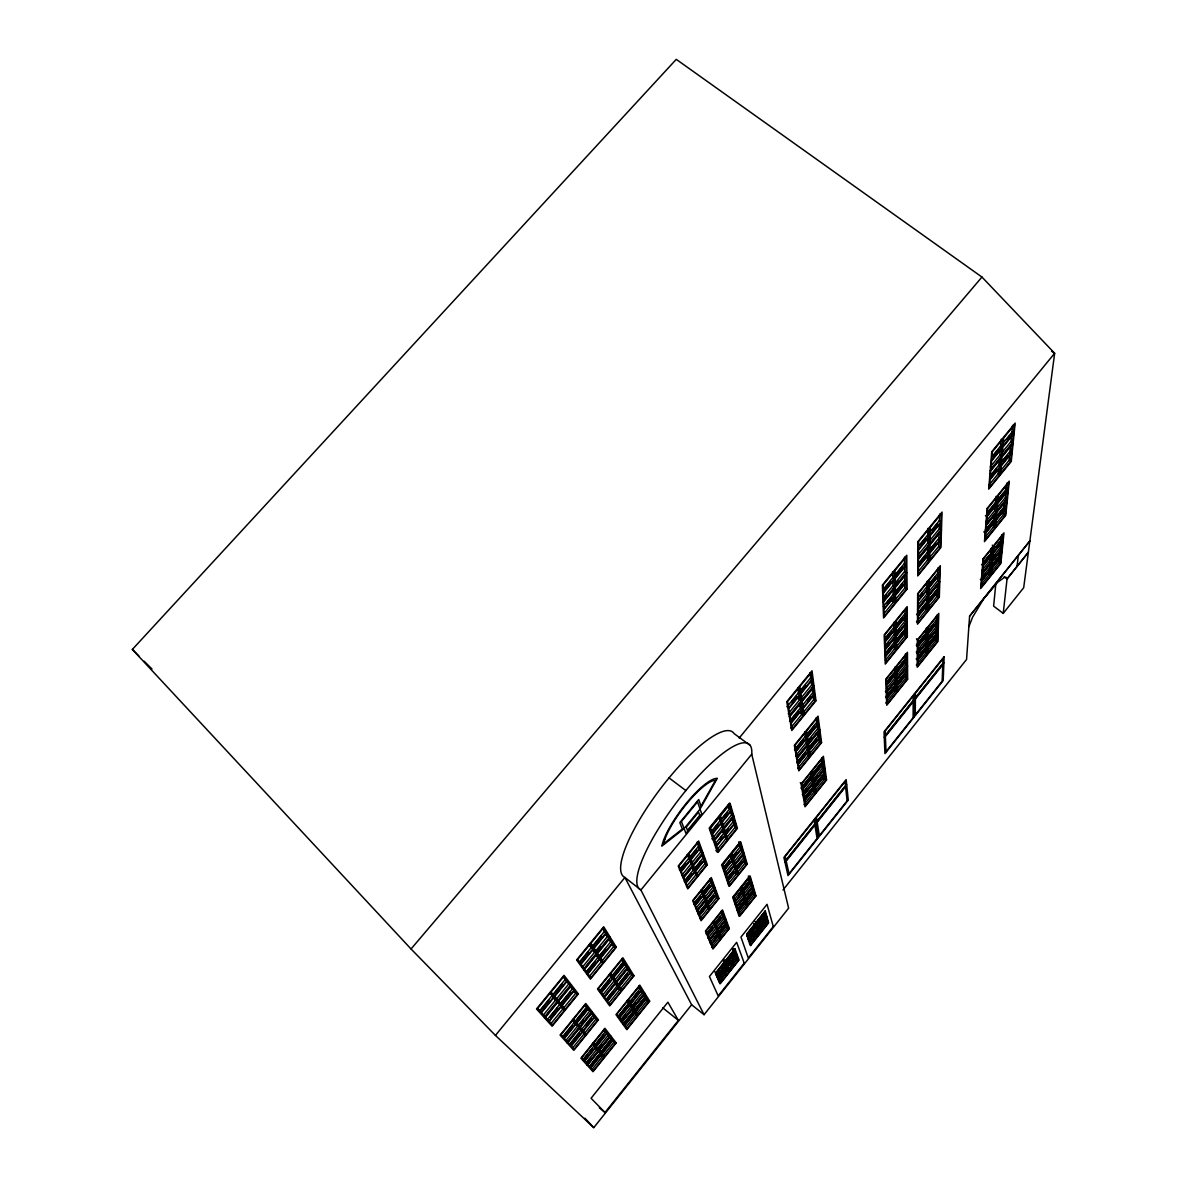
<?xml version="1.0" encoding="UTF-8"?>
<svg xmlns="http://www.w3.org/2000/svg" width="1187" height="1187" viewBox="0 0 1187 1187"><rect width="100%" height="100%" fill="white"/><g stroke="black" fill="none" stroke-linecap="round" stroke-linejoin="round"><path stroke-width="1.5" d="M914.213 716.903L914.257 694.024M917.774 665.996L917.818 660.209L927.433 648.236L927.329 654.111L917.774 665.996L916.334 665.002M917.818 659.631L917.863 653.74L927.551 641.677L927.448 647.657L917.818 659.631L916.364 658.622M917.863 652.568L917.907 646.574L927.7 634.407L927.581 640.49L917.863 652.568L916.394 651.559M917.907 645.965L917.952 639.867L927.819 627.611L927.7 633.799L917.907 645.965L916.423 644.956L926.78 632.092L928.264 633.101L938.027 620.979L938.22 614.703L928.382 626.914L928.264 633.101M918.055 622.834L918.1 616.365L928.264 603.782L928.145 610.341L918.055 622.834L916.542 621.78L937.24 596.156L937.389 591.156M925.949 648.695L925.875 653.117L927.329 654.111M925.979 647.227L926.068 642.167M926.112 639.481L926.186 634.911M926.216 633.383L926.305 628.146M926.617 609.302L926.706 604.376M926.735 602.744L926.824 597.076M926.958 588.96L926.869 594.079L928.427 595.132L918.159 607.818L918.204 601.097L928.56 588.322L928.427 595.132M926.988 587.253L927.092 581.378M927.537 554.7L927.448 560.249L929.065 561.332L918.382 574.478L918.426 567.193L929.198 553.958L929.065 561.332M927.566 552.86L927.685 546.109M927.833 536.969L927.73 543.112L929.376 544.21L918.486 557.578L918.53 550.011L929.525 536.539L929.376 544.21M927.863 535.426L927.982 528.408M927.255 605.296L927.195 608.59L928.724 609.628L938.769 597.195L938.976 590.532L928.857 603.055L928.724 609.628M927.388 598.025L927.329 601.364L916.572 614.658M927.522 589.939L927.462 593.352L917.744 605.355M917.922 555.13L928.368 542.34L928.442 537.726M928.56 530.752L928.516 533.898L917.981 546.792M928.279 603.13L928.397 596.453L918.144 609.124L918.1 615.712L928.279 603.13L926.735 602.091M928.575 587.639L928.694 580.71L918.248 593.589L918.204 600.429L928.575 587.639L927.002 586.586M929.213 553.216L929.362 545.708L918.471 559.047L918.426 566.466L929.213 553.216L927.581 552.133M929.54 535.782L929.688 527.948L918.59 541.539L918.545 549.255L929.54 535.782L927.878 534.669M927.997 646.96L928.115 640.98L937.775 628.962L937.582 635.03L927.997 646.96L926.543 645.965L917.432 657.286M928.13 639.793L928.249 633.71L937.997 621.587L937.804 627.76L928.13 639.793L926.661 638.784L917.477 650.209M929.673 560.576L929.822 553.187L940.549 540.011L940.327 547.489L929.673 560.576L928.056 559.492L917.833 572.06M929.836 552.459L929.985 544.937L940.816 531.642L940.579 539.269L929.836 552.459L928.204 551.361L917.877 564.048M930.014 543.438L930.163 535.767L941.113 522.354L940.861 530.129L930.014 543.438L928.368 542.34M936.068 636.113L935.935 640.579L927.477 651.114M936.113 634.615L936.261 629.481M936.484 622.122L936.335 626.766L927.744 637.449M936.528 620.578L936.677 615.252M937.433 589.494L937.611 583.752M928.605 591.942L937.7 580.71L937.849 575.532M937.893 573.796L938.071 567.831M929.124 558.187L938.709 546.406L938.872 540.411M938.917 538.913L939.125 532.073M930.534 539.684L939.214 529.031L939.347 524.357M939.436 521.241L939.659 514.119M937.374 641.573L937.567 635.624L927.982 647.553L927.878 653.429L937.374 641.573L934.495 639.6M938.991 589.88L939.214 583.099L928.991 595.726L928.857 602.417L938.991 589.88L937.463 588.841L928.457 599.969M939.243 581.764L939.466 574.849L929.154 587.58L929.02 594.405L939.243 581.764L937.7 580.71M939.481 574.167L939.703 567.134L929.302 579.968L929.169 586.912L939.481 574.167L937.923 573.113L928.738 584.434M941.128 521.583L941.38 513.645L930.326 527.176L930.178 535.011L941.128 521.583L939.466 520.47L929.599 532.548M969.601 616.201L1029.871 540.931L969.601 616.201L966.559 659.468L783.049 889.938M981.812 580.339L982.346 573.914L991.813 562.134L991.219 568.632L981.812 580.339L980.358 579.36M983.029 565.457L983.578 558.795L993.207 546.836L992.599 553.572L983.029 565.457L981.545 564.463M985.655 533.2L985.091 540.248L994.929 528.067L995.567 520.93L985.655 533.2L984.127 532.177M985.714 532.503L986.308 525.322L996.294 512.962L995.641 520.232L985.714 532.503L984.171 531.479M987.005 516.597L986.412 523.897L996.427 511.523L997.11 504.134L987.005 516.597L985.447 515.559M968.859 626.691L972.613 617.151L984.379 597.714M989.127 574.701L989.557 569.908M989.706 568.306L990.195 562.786M990.462 559.878L990.908 554.908M991.056 553.246L991.56 547.533M993.875 521.716L993.4 527.058L994.929 528.067M994.038 519.921L994.587 513.763M995.403 504.594L994.884 510.514L996.427 511.523M995.537 503.11L996.145 496.344M998.593 468.969L998.163 473.776L999.78 474.83L989.379 487.634L990.017 479.711L1000.507 466.817L999.78 474.83M998.89 465.764L999.543 458.449M990.284 466.906L999.825 455.2L1000.433 448.538M1000.582 446.861L1001.264 439.249M990.596 563.736L990.24 567.623L991.694 568.603L991.115 574.998L989.661 574.033L980.848 585.028M991.308 555.887L990.997 559.196L992.466 560.175L1001.917 548.424L1002.6 541.717L993.074 553.543L992.466 560.175M991.605 552.563L982.613 563.142M994.988 514.876L994.661 518.511L996.205 519.52L1006.086 507.294L1006.828 499.95L996.872 512.265L996.205 519.52M996.457 498.644L996.19 501.656L986.62 513.452M989.617 476.447L999.558 464.236L1000.003 459.339M990.581 575.665L991.16 569.27L981.768 580.962L981.248 587.283L990.581 575.665L987.688 573.736M991.931 560.843L992.525 554.225L982.984 566.095L982.45 572.638L991.931 560.843L988.994 558.899M997.169 503.392L997.866 495.869L987.673 508.422L987.065 515.87L997.169 503.392L995.611 502.368M1000.582 466.031L1001.338 457.87L990.744 470.868L990.077 478.94L1000.582 466.031L998.95 464.978M1001.487 456.253L1002.243 447.929L991.546 461.046L990.863 469.266L1001.487 456.253L999.825 455.2M1002.318 447.098L1003.089 438.626L992.287 451.846L991.605 460.23L1002.318 447.098L1000.656 446.045M993.756 546.154L993.133 552.89L1002.659 541.049L1003.356 534.239L993.756 546.154L992.273 545.159M995.492 527.369L996.145 520.232L1006.012 508.006L1005.285 515.232L995.492 527.369L993.964 526.36L984.646 537.889M997.006 510.825L997.688 503.422L1007.748 491.003L1006.977 498.495L997.006 510.825L995.448 509.802L985.982 521.508M1001.19 465.289L1001.947 457.129L1012.496 444.175L1011.65 452.44L1001.19 465.289L999.558 464.236M995.789 584.197L993.623 606.127L1003.223 613.367L1023.684 587.728L1054.649 353.281L981.946 277.061L676.264 59.35L132.35 649.437L411.043 948.977L495.424 1035.42L593.767 1127.65L691.62 1004.766L624.911 877.475A90.568 23.577 -53.1 0 1 660.328 788.895A90.568 23.577 -53.1 0 1 734.056 733.566L750.303 745.51M990.833 572.594L998.95 562.46L999.439 557.608M999.602 555.991L1000.151 550.397M982.035 570.353L1000.448 547.444L1000.953 542.414M1001.116 540.738L1001.694 534.966M1004.306 508.808L1003.757 514.238L995.047 525.01M1004.484 507.012L1005.107 500.78M996.561 508.437L1005.434 497.487L1006.027 491.477M1006.175 489.979L1006.858 483.139M999.914 471.64L1009.128 460.304L1009.781 453.82M1009.944 452.188L1010.508 446.431M1001.502 453.152L1011.012 441.49L1011.68 434.754M1011.843 433.062L1012.615 425.347M991.115 574.998L1000.404 563.424L1001.056 556.955L991.694 568.603M1001.116 556.302L1001.783 549.729L992.347 561.466L991.753 567.965L1001.116 556.302L998.208 554.374M1007.822 490.261L1008.594 482.634L998.445 495.142L997.748 502.68L1007.822 490.261L1004.677 488.228M1010.745 461.342L1011.576 453.241L1001.116 466.076L1000.374 474.088L1010.745 461.342L1009.128 460.304M1012.659 442.543L1013.505 434.116L1002.852 447.173L1002.095 455.511L1012.659 442.543L1011.012 441.49M1013.594 433.285L1014.47 424.709L1003.712 437.869L1002.926 446.357L1013.594 433.285L1011.932 432.231L1002.332 443.983M1003.223 613.367L1007.066 578.87L1028.372 552.281L1007.066 578.87L1004.202 576.734M1017.022 566.392L1018.387 555.204M984.349 598.07L997.852 582.134L1004.35 577.446L1006.235 577.386L1007.066 578.87M704.069 1014.707L788.613 908.159L751.742 754.19A90.865 22.805 -53.1 0 0 685.166 791.388A90.865 22.805 -53.1 0 0 640.906 889.983L704.069 1014.707L691.62 1004.766M604.999 1112.501L678.37 1020.36L667.895 1002.199L591.067 1098.272L604.999 1112.501L599.346 1107.783M725.049 961.574L726.014 963.978L717.096 975.195L716.073 972.85L725.049 961.574L723.655 960.491L724.738 963.132M734.516 949.689L735.436 952.152L726.533 963.34L725.569 960.936L734.516 949.689L733.121 948.606L734.145 951.321L732.765 950.253M757.054 925.088L756.253 922.492L764.829 911.735L765.585 914.361L757.054 925.088L755.763 924.272M734.056 951.084L715.702 974.112L718.194 977.762L727.082 966.604L726.118 964.215L717.185 975.432M715.806 974.349L719.159 970.135M721.384 967.346L723.625 964.541M733.032 952.716L725.153 962.256L727.586 965.951L736.43 954.838L735.525 952.404L726.622 963.577M747.691 934.035L764.205 913.307L765.585 914.361M748.849 932.952L755.184 924.643M757.885 921.602L764.205 913.307M748.003 936.454L756.564 925.697L755.763 923.115L747.157 933.917L748.003 936.454L746.623 935.386M756.653 925.949L757.44 928.516L748.938 939.214L748.092 936.706L756.653 925.949L753.879 923.827M765.66 914.628L757.143 925.341L757.929 927.893L766.416 917.225L764.28 913.56M716.829 976.678L735.065 953.769M747.558 938.145L765.036 916.171M718.135 975.744L725.895 965.981L727.26 967.064L728.21 969.408L719.485 980.729L720.464 982.999L729.248 971.96L725.48 967.271M727.497 963.963L729.708 961.188M731.919 958.399L735.243 954.244L737.513 957.716L728.803 969.007L729.738 971.337L738.492 960.328L737.602 957.954L734.783 955.58M750.911 934.629L753.033 931.958M758.834 924.673L763.063 919.346M717.779 978.622L737.023 954.437M748.522 940.059L766.98 916.868M719.396 980.507L718.387 978.207L727.26 967.064M727.438 967.939L728.714 968.77L727.765 966.426L736.608 955.312M749.932 942.166L749.101 939.689L757.603 929.006L758.389 931.528L749.932 942.166L748.567 941.113L765.941 919.272L762.84 923.486M718.016 979.438L736.148 956.648L729.634 965.179M720.331 976.886L726.845 968.34M750.763 938.694L748.567 941.113M752.87 936.039L756.045 932.047M758.641 928.783L760.748 926.142M767.306 920.311L758.879 930.92L758.092 928.397L766.565 917.744L767.306 920.311L764.562 918.219M767.381 920.563L768.108 923.115L759.725 933.665L758.953 931.172L767.381 920.563L764.636 918.471M719.114 981.931L737.127 959.274L738.492 960.328M750.837 944.852L759.235 934.273L758.463 931.78L750.006 942.404L750.837 944.852L749.472 943.799L766.743 922.076L768.108 923.115M724.708 920.533L727.319 927.551L711.755 947.003L713.209 948.131L720.776 938.665L716.607 930.638M718.743 934.406L721.206 938.116L728.759 928.679L725.85 923.605M755.422 895.977L739.16 916.319L732.691 897.268L749.576 876.229L755.422 895.977L752.543 893.766M884.256 737.29L943.917 662.643M784.933 861.999L846.687 784.726M805.513 805.602L815.454 793.213L814.697 788.302L804.682 800.765L805.513 805.602L804.074 804.534L824.49 779.117L824.03 775.779M816.018 792.515L825.929 780.171L825.247 775.17L815.276 787.589L816.018 792.515L814.579 791.447M897.476 691.309L897.357 685.685L907.046 673.622L907.091 679.335L897.476 691.309L896.022 690.3L885.828 703.001L887.268 704.025L896.912 691.991L895.221 680.507M593.411 1070.674L604.094 1057.365L601.616 1054.397L590.829 1067.81L593.411 1070.674L591.987 1069.502L613.916 1042.171L609.658 1036.681M601.616 1053.433L604.702 1056.608L615.356 1043.343L610.088 1037.913M646.04 998.148L647.449 1000.418L625.757 1027.423L627.181 1028.595L637.745 1015.434L632.671 1009.811M635.46 1011.309L638.354 1014.677L648.874 1001.561L643.888 995.848M749.828 877.104L742.083 886.763L743.463 891.096L751.134 881.511L748.181 879.255M706.235 933.828L722.23 913.886M706.399 934.214L711.963 927.284M715.731 922.581L720.168 917.047M749.665 880.383L733.833 900.132L735.317 901.259L743.017 891.66L741.638 887.312L733.878 897.001L735.317 901.259M738.373 895.057L740.569 892.312M743.21 889.018L748.685 882.193M715.509 925.266L707.719 934.985L706.042 930.964L713.906 921.186L715.509 925.266L712.541 922.967M715.954 924.718L723.714 915.029L722.186 910.859L714.351 920.622L715.954 924.718L714.633 923.961M723.862 915.429L716.117 925.118L717.69 929.124L725.376 919.524L721.206 911.097M743.151 892.075L735.45 901.675L736.86 905.874L744.501 896.333L740.614 887.624M751.267 881.941L743.596 891.526L744.946 895.784L752.558 886.288L749.62 884.048M735.391 904.731L751.089 885.161L750.214 882.267M709.529 939.318L717.245 929.688L715.657 925.667L707.882 935.371L709.529 939.318L708.06 938.175L723.907 918.397L722.898 915.652M709.247 940.252L725.969 919.376M736.563 906.823L753.122 886.155M752.81 887.119L745.199 896.615L746.519 900.799L754.071 891.378L752.603 890.265L738.151 908.322M725.702 923.204L710.004 942.819L711.458 943.947L719.099 934.406L717.556 930.46L709.841 940.089L711.458 943.947M714.529 937.745L716.711 935.015M719.322 931.75L724.753 924.955M738.284 908.723L744.768 900.636L743.745 897.431M746.282 898.752L751.653 892.03M719.545 933.857L727.156 924.332L725.672 920.326L717.987 929.911L719.545 933.857L718.09 932.73M719.248 934.792L711.621 944.333L713.209 948.131M721.206 938.116L719.693 934.243L727.305 924.732M738.537 910.8L746.089 901.348L744.768 897.164L737.142 906.69L738.537 910.8L737.082 909.672M753.151 892.075L753.982 894.864L738.581 914.124L740.035 915.236L738.67 911.201L746.222 901.749L744.768 900.636M754.19 891.793L746.653 901.215L747.958 905.325L746.504 904.212M699.113 912.981L706.399 903.945L705.048 900.547M707.912 902.061L713.09 895.621M726.637 878.914L743.566 857.889L745.11 859.062L736.89 869.27L735.361 868.098M727.824 878.083L732.972 871.688M736.533 867.282L741.652 860.901M802.293 786.402L822.116 761.787M886.214 682.48L895.591 670.833L897.06 671.872L906.927 659.616L906.883 653.607L896.942 665.952L897.06 671.872M896.675 669.483L905.458 658.577L906.927 659.616M927.863 630.742L936.543 619.97L938.027 620.979M605.622 1031.488L583.04 1059.531L584.508 1060.748L595.503 1047.082L592.877 1043.937L581.778 1057.721L584.508 1060.748M626.721 1005.893L618.041 1016.68L640.119 988.637M707.764 904.702L699.425 915.043L697.615 910.696L706.028 900.265L707.764 904.702L704.692 902.313M708.238 904.108L716.547 893.781L714.886 889.271L706.502 899.672L708.238 904.108L705.538 899.954M802.382 786.907L810.306 777.055M813.154 773.509L821.063 763.701M887.327 681.679L893.93 673.489M897.787 668.696L904.36 660.536M917.521 644.2L925.118 634.733M928.946 630L933.279 624.614M992.718 550.59L1001.19 540.085M982.554 563.795L988.934 555.887M995.834 547.311L1000.062 542.058M583.307 1059.828L587.699 1054.368M589.894 1051.637L592.09 1048.907M594.924 1045.406L603.679 1034.53M631.677 999.736L629.525 1002.421L627.745 999.766M633.843 997.05L638.176 991.679M707.927 905.132L699.603 915.474L701.383 919.732L709.633 909.479L706.399 903.945M736.415 869.848L728.18 880.086L726.622 875.472L734.931 865.16L736.415 869.848L734.887 868.676M745.243 859.522L737.038 869.73L738.492 874.344L735.985 870.086M802.635 788.895L812.843 776.224L812.042 771.031L801.759 783.806L802.635 788.895L801.151 787.812M813.421 775.497L823.6 762.855L822.888 757.573L812.635 770.304L813.421 775.497L811.953 774.414M896.497 672.584L886.585 684.884L886.392 679.053L896.363 666.664L896.497 672.584L895.013 671.545M596.126 1046.296L607.091 1032.69L604.569 1029.441L593.515 1043.15L596.126 1046.296L592.907 1042.987M619.273 1017.556L630.134 1004.054L627.819 1000.567L616.854 1014.173L619.273 1017.556L617.804 1016.354M630.757 1003.267L641.588 989.824L639.363 986.234L628.442 999.795L630.757 1003.267L629.288 1002.08M802.724 789.4L812.917 776.728L813.703 781.818L803.584 794.4L802.724 789.4L801.24 788.316M607.329 1033.002L596.393 1046.608L598.96 1049.694L609.806 1036.206L604.406 1030.613M630.371 1004.38L619.51 1017.882L621.884 1021.191L632.641 1007.793L627.433 1002.021M641.796 990.166L630.994 1003.608L633.264 1007.036L643.992 993.697L638.651 987.465L641.588 989.824M699.855 918.545L716.814 897.476L715.716 894.523M803.243 791.922L812.234 780.749L811.7 777.351M813.941 778.627L822.903 767.499L822.428 764.027M886.437 688.801L895.725 677.243L897.194 678.267L906.987 666.1L906.942 660.195L897.075 672.45L897.194 678.267M896.823 675.893L905.518 665.091L905.473 660.655M587.446 1064.027L584.776 1061.044L595.755 1047.394L598.337 1050.48L587.446 1064.027L585.992 1062.825L608.352 1035.019L603.931 1029.322M710.108 908.886L718.343 898.663L716.711 894.226L708.402 904.539L710.108 908.886L708.58 907.714M804.534 791.506L806.774 788.717M815.202 778.242L817.442 775.452M918.545 650.046L920.697 647.36M928.798 637.3L930.934 634.644M587.595 1062.053L590.859 1057.988M598.011 1049.1L601.26 1045.064M621.958 1019.321L625.193 1015.315M632.256 1006.517L635.46 1002.525M746.653 864.195L728.937 886.229L721.651 864.819L740.094 841.998L746.638 864.21L743.581 861.896M992.985 557.875L995.077 555.279M814.282 781.105L824.357 768.568L823.659 763.375L813.51 776.001L814.282 781.105L812.813 780.022M896.63 678.979L886.808 691.19L886.615 685.448L896.511 673.148L896.63 678.979L893.707 676.916M803.08 795.616L825.01 768.345M803.747 795.379L813.852 782.812L814.623 787.812L804.608 800.29L803.747 795.379L802.293 794.296M824.505 769.577L825.188 774.666L815.202 787.1L814.43 782.085L824.505 769.577L823.036 768.508M886.274 692.451L907.551 665.981M917.299 653.844L938.353 627.671M587.075 1065.095L610.667 1035.747M621.498 1022.289L644.823 993.267M887.06 697.926L886.852 692.303L896.66 680.106L896.778 685.819L887.06 697.926L885.606 696.903L895.888 684.113L897.342 685.122L907.031 673.059L906.987 667.257L897.224 679.409L897.342 685.122M981.842 573.959L1002.392 548.394M598.841 1051.074L587.966 1064.605L590.577 1067.528L601.364 1054.101L595.933 1048.685M633.086 1008.46L622.344 1021.829L624.674 1025.078L635.327 1011.814L629.733 1005.448M804.267 797.827L813.748 786.031L815.202 787.1M814.861 784.652L823.733 773.612L825.188 774.666M896.957 682.762L905.577 672.05L907.031 673.059M927.611 644.63L936.128 634.036M598.011 1055.896L589.405 1066.623L611.29 1038.773M645.12 996.679L623.234 1023.906L624.674 1025.078M804.341 798.317L812.131 788.628M814.935 785.141L822.695 775.482M887.787 694.766L894.256 686.709M898.055 681.991L904.509 673.949M918.501 656.545L924.91 648.562M928.664 643.888L935.044 635.95M981.412 578.069L990.299 567M991.338 565.695L999.662 555.338M982.406 577.386L985.536 573.499M992.317 565.042L998.564 557.282M600.785 1052.439L611.528 1039.085M623.457 1024.233L634.11 1010.968L632.389 1008.416M635.772 1008.891L645.327 997.006L643.68 994.365M601.987 1053.329L612.729 1039.96L610.296 1036.83L599.465 1050.302L601.987 1053.329L598.856 1050.124M635.935 1011.057L646.559 997.837L644.407 994.38L633.71 1007.704L635.935 1011.057L632.997 1007.644M887.268 704.025L887.075 698.475L896.793 686.383M612.967 1040.257L602.224 1053.626L604.702 1056.608M635.549 1012.14L624.896 1025.405L627.181 1028.595M646.767 998.178L636.158 1011.383L638.354 1014.677M897.09 688.964L905.636 678.326L905.607 674.038M917.403 663.681L926.424 652.435M797.783 768.464L819.386 741.727L818.807 737.513M885.413 660.298L905.236 635.772L905.191 630.994M630.045 972.45L631.632 975.002L608.59 1003.534L610.088 1004.751L621.32 990.863L615.563 984.335M809.816 756.549L799.296 769.591L798.361 764.176L808.97 751.045L809.816 756.549L808.302 755.451L807.65 751.312M820.9 742.825L810.424 755.807L809.579 750.303L820.158 737.216L820.9 742.825L819.386 741.727M740.362 842.993L731.904 853.468L733.447 858.364L741.83 847.963L738.7 845.589M896.007 650.135L885.814 662.776L885.591 656.574L895.873 643.858L896.007 650.135L894.479 649.081L894.375 644.363M896.6 649.408L906.749 636.825L906.705 630.46L896.467 643.131L896.6 649.408L895.072 648.354L894.998 645.209M574.182 1049.234L585.547 1035.168L582.743 1031.815L571.288 1045.999L574.182 1049.234L572.668 1047.987L596.008 1019.114L594.197 1016.799M586.2 1034.352L597.506 1020.345L594.821 1016.888L583.41 1031.013L586.2 1034.352L584.687 1033.12M633.146 976.218L621.958 990.062L619.495 986.352L630.772 972.405L633.146 976.218L631.632 975.002M711.117 882.104L693.653 903.737L695.226 904.954L703.728 894.419L701.918 889.82L693.342 900.443L695.226 904.954M694.899 902.877L700.211 896.289M703.876 891.749L709.173 885.19M722.987 868.187L740.273 846.776M724.204 867.356L729.456 860.842M733.076 856.346L736.222 852.459M704.217 893.811L712.69 883.306L710.968 878.617L702.407 889.211L704.217 893.811L702.645 892.609M732.972 858.958L724.56 869.374L722.942 864.581L731.429 854.076L732.972 858.958L731.4 857.771M741.979 848.453L733.596 858.839L735.109 863.632L743.418 853.334L741.86 852.147L740.896 848.898M695.701 908.634L713.001 887.179L711.859 884.107M734.605 861.168L741.86 852.147M705.672 899.39L697.259 909.836L695.404 905.399L703.906 894.864L705.672 899.39L702.927 895.176M714.559 888.38L706.161 898.796L704.395 894.271L712.853 883.766L714.559 888.38L711.443 885.992M696.947 910.874L715.197 888.232M726.31 874.552L734.634 864.225L733.121 859.433L724.723 869.848L726.31 874.552L724.753 873.365L733.566 862.445L735.109 863.632M725.984 875.605L744.041 853.216M743.7 854.284L735.406 864.566L736.89 869.27M697.897 913.856L715.004 892.594L716.547 893.781M719.559 839.209L721.815 836.434M725.702 831.642L727.957 828.867M685.863 882.46L694.988 871.213L693.03 866.198L683.816 877.549L685.863 882.46L684.231 881.199L702.971 858.097L704.603 859.343L695.508 870.561L692.57 865.961M716.518 845.5L725.539 834.372L723.862 829.06L714.752 840.277L716.518 845.5L714.886 844.269L733.403 821.419M726.058 833.734L735.035 822.65L733.447 817.235L724.382 828.422L726.058 833.734L724.426 832.502M807.026 734.263L816.73 722.289L818.303 723.417L807.516 736.726L805.943 735.599L794.504 749.724L796.062 750.867L806.893 737.498L806.003 731.682L795.067 745.139L796.062 750.867M884.656 638.829L894.568 626.588M895.74 625.163L905.013 613.709L906.586 614.777L896.14 627.671L896.007 621.024L906.542 608.041L906.586 614.777M917.788 597.951L927.596 585.844M795.676 748.952L803.258 739.605M808.199 733.507L814.653 725.539M997.303 500.276L1006.25 489.237M564.151 1038.046L561.08 1034.634L572.906 1020.048L575.873 1023.58L564.151 1038.046L562.608 1036.77L586.66 1007.095L588.203 1008.356L576.541 1022.764L573.009 1019.114M623.398 961.767L599.643 991.071L601.186 992.332L612.759 978.058L610.133 974.126L598.456 988.534L601.186 992.332M885.843 638.027L891.66 630.846M896.912 624.377L902.713 617.225M920.088 595.77L922.388 592.936M929.881 583.692L935.608 576.63M562.905 1037.112L572.475 1025.286M575.28 1021.829L586.942 1007.451L584.761 1004.632M609.154 980.032L599.895 991.442L597.803 988.534M613.278 974.942L623.635 962.153L621.706 959.066M987.688 512.799L993.296 505.87M998.356 499.638L1003.935 492.739M686.457 886.526L705.004 863.617L703.772 860.278M895.532 628.413L885.057 641.351L884.819 634.808L895.399 621.78L895.532 628.413L893.974 627.329M613.427 977.227L624.941 963.013L622.433 958.962L610.815 973.31L613.427 977.227L610.118 973.355M716.8 849.907L725.732 838.883L724.619 835.396M727.349 836.88L735.139 827.265L734.085 823.719M588.485 1008.713L576.823 1023.105L579.731 1026.592L591.274 1012.303L586.942 1007.451M625.193 963.399L613.679 977.613L616.246 981.471L627.656 967.36L623.635 962.153M697.11 876.614L688.074 887.772L686.071 882.95L695.181 871.703L697.11 876.614L694.202 872.089M697.63 875.976L706.621 864.863L704.781 859.848L695.701 871.05L697.63 875.976L694.721 871.451M805.632 738.359L806.314 742.661L795.587 755.911L797.13 757.039L807.857 743.789L806.982 738.062L796.165 751.416L797.13 757.039M807.991 740.584L817.606 728.699L817.012 724.337M884.908 645.906L894.137 634.496L894.034 629.614M895.888 632.345L905.087 620.979L905.043 616.008M718.076 852.266L737.424 828.363L730.05 803.243L709.871 828.051L718.076 852.266L715.924 850.619M587.877 1008.653L589.746 1011.057L565.932 1040.48L567.46 1041.741L579.063 1027.408L576.155 1023.936L564.448 1038.388L567.46 1041.741M809.222 740.376L811.359 737.75M886.096 645.743L888.41 642.894M897.06 632.196L899.36 629.362M581.066 1023.149L583.366 1020.301M819.164 729.827L808.466 743.032L807.605 737.305L818.377 723.996L819.164 729.827L817.606 728.699M895.695 635.579L885.294 648.414L885.072 641.989L895.547 629.065L895.695 635.579L894.137 634.496M906.645 622.047L896.289 634.837L896.155 628.309L906.586 615.43L906.645 622.047L903.544 619.911M796.611 758.345L819.846 729.634M604.124 996.442L615.578 982.272L613.011 978.429L601.453 992.703L604.124 996.442L602.595 995.196L626.113 966.129L624.466 963.488M884.73 649.779L907.239 621.958M917.566 609.198L939.807 581.704M567.089 1042.898L592.209 1011.843M603.723 997.614L628.546 966.945M985.789 525.322L1007.481 498.51M807.961 748.641L796.729 762.514L798.272 763.642L808.896 750.51L808.035 744.902L797.323 758.137L798.272 763.642M809.015 747.32L818.54 735.554M885.176 653.488L894.909 641.44L896.452 642.508L906.705 629.822L906.645 623.338L896.319 636.113L896.452 642.508M896.051 640.03L905.162 628.769L906.705 629.822M612.789 991.531L606.008 999.929L629.021 970.803M797.887 761.742L805.32 752.558M810.157 746.564L816.508 738.729M885.19 654.096L892.045 645.624M897.209 639.244L902.892 632.211M918.827 612.507L925.593 604.138M929.569 599.227L936.306 590.889M985.284 530.129L1004.543 506.285M570.917 1043.328L578.93 1033.402M585.31 1025.523L591.022 1018.461M617.982 985.121L627.003 973.978M986.323 529.461L992.94 521.286M997.896 515.143L1003.386 508.362M820.083 736.667L809.504 749.754L808.644 744.145L819.312 730.955L820.083 736.667L817.012 734.441M895.859 643.235L885.561 655.966L885.339 649.675L895.725 636.84L895.859 643.235L894.33 642.167M582.476 1031.488L570.992 1045.688L568.054 1042.394L579.627 1028.09L582.476 1031.488L579.434 1028.995M583.129 1030.672L594.553 1016.532L591.823 1013.015L580.295 1027.259L583.129 1030.672L581.615 1029.426M607.269 1000.819L618.605 986.798L616.083 983.029L604.643 997.154L607.269 1000.819L605.741 999.573M619.258 985.982L630.534 972.019L628.131 968.132L616.736 982.213L619.258 985.982L617.73 984.765M618.842 987.154L607.521 1001.175L610.088 1004.751M790.705 727.972L813.659 699.751L813.006 695.003M883.647 614.08L904.776 588.114L904.717 582.728M552.489 1025.034L549.21 1021.384L561.451 1006.339L564.611 1010.122L552.489 1025.034L550.887 1023.728L575.799 993.104L573.766 990.492M988.919 485.157L998.757 473.049M803.495 715.39L792.308 729.144L791.254 723.046L802.546 709.188L803.495 715.39L800.275 713.061M804.133 714.604L815.276 700.909L814.416 694.588L803.184 708.387L804.133 714.604L802.516 713.432M894.998 603.219L884.167 616.528L883.929 609.569L894.835 596.156L894.998 603.219L891.763 601.008M893.915 597.818L894.004 601.349L895.621 602.462L906.393 589.212L906.334 582.045L904.702 580.933L904.642 574.731M565.309 1009.262L577.401 994.409L574.36 990.492L562.163 1005.478L565.309 1009.262L561.599 1005.419M599.999 958.977L602.803 963.161L590.829 977.895L587.921 973.83L599.999 958.977L596.779 956.381M603.486 962.316L615.415 947.656L612.744 943.339L600.696 958.132L603.486 962.316L600.014 958.235M679.439 869.759L698.579 846.212L700.256 847.473L690.953 858.913L688.267 855.011M680.819 868.825L685.463 863.097M689.499 858.142L696.457 849.58M710.761 832.117L720.494 820.143L722.171 821.389L731.34 810.098L729.693 804.46L720.42 815.855L722.171 821.389M721.651 818.718L729.679 808.837M712.096 831.226L717.838 824.164M722.972 817.858L727.557 812.22M690.419 859.566L681.101 871.035L678.964 865.916L688.371 854.343L690.419 859.566L688.757 858.29M721.637 822.042L712.423 833.378L710.583 827.932L719.886 816.508L721.637 822.042L719.975 820.781M699.262 848.037L700.701 851.954L681.753 875.294L683.4 876.57L692.629 865.204L690.626 860.071L681.308 871.54L683.4 876.57M730.257 810.78L731.489 814.935L712.749 837.992L714.411 839.239L723.521 828.007L721.8 822.576L712.601 833.912L714.411 839.239M693.163 864.551L702.363 853.216L700.434 847.993L691.16 859.418L693.163 864.551L690.166 859.863M683.074 877.712L703.075 853.082M733.136 816.166L724.04 827.369L722.334 821.938L731.504 810.647L733.136 816.166L731.489 814.935M733.818 816.062L714.055 840.411L711.859 838.749M685.582 880.279L691.264 873.261M695.211 868.394L700.879 861.406M883.914 589.256L890.591 581.081M895.681 574.849L902.328 566.703M920.162 544.848L925.667 538.126M931.78 530.634L937.255 523.927M993.089 456.045L998.43 449.487M1006.517 439.591L1009.722 435.674M539.803 1011.383L548.913 1000.226M554.181 993.771L562.119 984.053M580.517 961.529L588.381 951.885M592.461 946.9L601.408 935.935M800.186 693.876L788.658 708.001L787.545 701.532L799.177 687.288L800.186 693.876L798.525 692.689M800.854 693.074L812.323 679.009L811.433 672.302L799.845 686.472L800.854 693.074L799.192 691.887M894.464 578.752L883.321 592.402L883.054 585.013L894.301 571.259L894.464 578.752L892.802 577.624M906.2 564.374L895.102 577.965L894.953 570.472L906.141 556.777L906.2 564.374L904.539 563.246L894.553 575.472M541.109 1012.348L553.646 996.991L550.278 992.955L537.622 1008.46L541.109 1012.348L537.132 1008.401M554.374 996.116L566.852 980.818L563.617 976.649L551.005 992.08L554.374 996.116L550.471 992.065M580.725 963.814L593.099 948.65L590.132 944.199L577.639 959.497L580.725 963.814L577.016 959.586M593.812 947.775L606.127 932.685L603.278 928.1L590.844 943.324L593.812 947.775L590.176 943.472M751.742 754.19L640.906 889.983L624.911 877.475L495.424 1035.42M788.227 713.802L811.656 685.062L810.988 680.121M883.054 597.892L892.995 585.71L892.861 580.191M894.716 583.589L904.613 571.451L904.553 565.487M544.863 1016.547L541.45 1012.734L553.973 997.377L557.267 1001.324L544.863 1016.547L543.245 1015.211L568.707 983.978L566.585 981.248M884.211 597.951L886.422 595.251M895.859 583.678L898.04 580.977M597.046 950.772L600.37 946.707M801.284 700.983L789.859 714.989L788.776 708.639L800.29 694.529L801.284 700.983L797.99 698.624M801.937 700.182L813.303 686.234L812.412 679.661L800.943 693.712L801.937 700.182L800.29 698.995M894.642 586.838L883.603 600.37L883.351 593.129L894.479 579.479L894.642 586.838L892.995 585.71M906.26 572.579L895.265 586.052L895.117 578.692L906.2 565.116L906.26 572.579L904.613 571.451M789.31 716.414L814.045 686.086M570.339 985.314L557.979 1000.463L554.7 996.501L567.163 981.219L570.339 985.314L568.707 983.978M584.063 968.458L596.304 953.443L593.396 949.081L581.037 964.23L584.063 968.458L582.431 967.138L607.566 936.335L605.696 933.323M597.016 952.582L609.198 937.626L606.409 933.13L594.093 948.22L597.016 952.582L593.426 948.354M882.994 601.854L906.898 572.52M917.848 559.092L941.454 530.129M990.195 470.824L1013.179 442.617M544.492 1017.793L571.348 984.839M583.663 969.734L610.163 937.211M789.518 721.251L812.709 692.793L814.341 693.965L803.095 707.764L801.462 706.606M883.365 606.409L893.188 594.346L894.82 595.459L883.9 608.872L883.647 601.779L894.672 588.262L894.82 595.459M894.909 592.239L904.702 580.22L906.334 581.333L895.458 594.687L895.295 587.491L906.274 574.018L906.334 581.333M929.273 550.041L938.947 538.171L940.579 539.269M790.765 720.479L798.658 710.776M807.175 700.315L810.543 696.175M1000.715 462.811L1010.018 451.386L1011.65 452.44M548.884 1021.028L545.53 1017.289L557.92 1002.095L561.139 1005.953L548.884 1021.028L547.266 1019.692L572.446 988.786L570.368 986.115M610.86 941.617L586.007 972.123L587.624 973.429L599.732 958.562L596.868 954.289L584.657 969.289L587.624 973.429M886.659 603.085L891.022 597.729M896.007 591.601L902.535 583.603M918.946 563.439L925.415 555.501M929.258 550.783L935.697 542.874M549.818 1017.318L557.623 1007.748M560.546 1004.157L570.532 991.902M587.402 971.174L595.088 961.722M600.177 955.49L605.652 948.769M990.715 475.794L996.546 468.628M1002.97 460.749L1007.615 455.051M802.442 708.565L791.15 722.438L790.082 716.221L801.477 702.244L802.442 708.565L799.192 706.22M561.852 1005.092L574.048 990.106L570.947 986.1L558.632 1001.22L561.852 1005.092L558.083 1001.19M600.429 957.701L612.477 942.908L609.747 938.502L597.58 953.428L600.429 957.701L596.898 953.562M906.334 582.045L895.473 595.384L895.621 602.462M786.996 706.814L810.662 677.822L812.323 679.009M882.772 589.894L893.44 576.837M791.714 701.799L796.329 696.161M801.581 689.721L805.023 685.507M992.08 456.535L1001.264 445.288M539.462 1010.998L565.205 979.483L563.039 976.693M579.078 962.479L604.48 931.38L606.127 932.685M739.189 738.062L1054.649 353.281L1051.608 351.174M411.043 948.977L981.946 277.061M1005.434 497.487L1006.977 498.495M1003.015 505.291L1006.086 507.294M1002.229 513.244L1005.285 515.232M994.602 519.223L996.145 520.232M992.555 518.215L995.641 520.232M999.706 539.106L1002.659 541.049M1000.448 547.444L1001.917 548.424M991.115 552.593L992.599 553.572M998.95 562.46L1000.404 563.424M939.214 529.031L940.861 530.129M989.765 567.668L991.219 568.632M938.709 546.406L940.327 547.489M935.712 595.117L938.769 597.195M904.776 588.114L906.393 589.212M925.088 608.263L928.145 610.341M934.881 625.757L937.804 627.76M934.673 633.027L937.582 635.03M924.747 631.766L927.7 633.799M924.643 638.472L927.581 640.49M916.453 638.843L917.952 639.867M925.994 646.648L927.448 647.657M905.236 635.772L906.749 636.825M916.423 645.55L917.907 646.574M916.394 652.716L917.863 653.74M916.364 659.2L917.818 660.209M905.518 665.091L906.987 666.1M905.636 678.326L907.091 679.335M893.87 683.786L896.778 685.819M894.034 689.973L896.912 691.991M885.383 691.264L886.852 692.303M885.621 697.452L887.075 698.475M811.656 685.062L813.303 686.234M813.659 699.751L815.276 700.909M805.335 736.37L806.893 737.498M806.314 742.661L807.857 743.789M807.353 749.383L808.896 750.51M820.647 760.704L823.6 762.855M821.434 766.431L824.357 768.568M823.051 778.064L825.929 780.171M809.89 774.058L812.843 776.224M812.976 781.016L814.43 782.085M810.766 779.681L813.703 781.818M813.169 786.744L814.623 787.812M815.454 793.213L814.015 792.159L813.51 788.88M800.261 782.708L801.759 783.806M728.017 807.59L731.34 810.098M731.785 820.187L735.035 822.65M735.139 827.265L736.756 828.481L735.198 823.184L726.221 834.253L727.854 839.476M669.038 777.886L685.849 790.557M723.521 828.007L721.874 826.76L720.583 822.68M722.275 831.909L725.539 834.372M725.732 838.883L727.349 840.099L725.702 834.891L716.696 846.005L718.417 851.138M731.889 857.162L733.447 858.364M731.533 861.866L734.634 864.225M734.976 872.593L738.032 874.923L736.563 870.308L728.328 880.546L729.857 885.072L728.343 883.9L745.11 863.053L744.175 859.922M700.701 851.954L702.363 853.216M741.979 889.968L743.463 891.096M740.05 889.389L743.017 891.66M705.004 863.617L706.621 864.863M743.477 894.657L744.946 895.784M744.501 896.333L742.127 892.372M745.065 899.687L746.519 900.799M743.181 899.108L746.089 901.348M763.671 915.118L766.416 917.225M744.635 903.648L747.528 905.859L746.222 901.749M692.629 865.204L689.632 860.516M712.69 883.306L709.722 881.362M693.356 869.952L694.988 871.213M754.873 921.424L756.253 922.492M737.216 910.073L738.67 911.201M753.804 923.575L756.564 925.697M756.549 926.839L757.929 927.893M756.074 927.448L757.44 928.516M715.286 896.304L718.343 898.663M757.499 929.866L758.953 931.172M758.389 931.528L757.098 930.727M758.359 932.611L759.725 933.665M756.52 932.181L759.235 934.273M700.597 892.001L703.728 894.419M720.761 912.744L723.714 915.029M746.712 935.638L748.092 936.706M722.438 917.254L725.376 919.524M747.721 938.635L749.101 939.689M706.591 907.12L709.633 909.479M724.248 922.076L727.156 924.332M725.88 926.439L728.759 928.679M717.69 929.124L715.153 925.311M717.245 929.688L714.708 925.86M718.239 933.116L719.693 934.243M716.191 932.136L719.099 934.406M717.883 936.409L720.776 938.665M732.661 950.001L735.436 952.152M733.685 952.686L736.43 954.838M724.174 959.838L725.569 960.936M723.254 961.811L726.014 963.978M726.207 964.883L727.586 965.951M726.399 965.343L727.765 966.426M724.322 964.437L727.082 966.604M728.388 970.269L729.738 971.337M726.518 969.838L729.248 971.96M714.678 971.752L716.073 972.85M717.022 977.124L718.387 978.207M718.12 979.661L719.485 980.729M605.934 935.03L609.198 937.626M609.243 940.327L612.477 942.908M612.21 945.089L615.415 947.656M624.941 963.013L622.092 960.921M624.57 964.897L627.656 967.36M630.534 972.019L627.73 969.957M589.805 946.009L593.099 948.65M593.04 950.832L596.304 953.443M662.791 1007.852L678.37 1020.36M641.084 991.353L643.992 993.697M596.497 955.965L599.732 958.562M643.68 995.522L646.559 997.837M602.803 963.161L599.331 959.081M646.01 999.261L648.874 1001.561M609.658 975.551L612.759 978.058M616.246 981.471L612.982 977.658M615.578 982.272L612.329 978.474M618.293 988.415L621.32 990.863M627.211 1001.68L630.134 1004.054M631.81 1005.849L633.264 1007.036M632.448 1009.484L635.327 1011.814M634.897 1013.119L637.745 1015.434M621.884 1021.191L620.43 1020.004L642.538 992.525L638.621 986.249M565.205 979.483L566.852 980.818M574.048 990.106L571.125 987.866M574.196 991.798L577.401 994.409M589.746 1011.057L591.274 1012.303M591.512 1014.054L594.553 1016.532M594.494 1017.882L597.506 1020.345M606.898 1033.818L609.806 1036.206M607.388 1034.456L608.842 1035.643M613.916 1042.171L615.356 1043.343M553.646 996.991L549.744 992.955M554.017 998.668L557.267 1001.324M554.67 999.439L556.288 1000.76M561.139 1005.953L557.371 1002.051M561.421 1007.496L564.611 1010.122M572.772 1021.043L575.873 1023.58M579.731 1026.592L576.244 1023.001M573.069 1021.384L574.612 1022.66L572.342 1019.945M579.063 1027.408L575.576 1023.817M585.547 1035.168L582.164 1031.696M595.503 1047.082L592.283 1043.774M597.506 1048.507L598.96 1049.694M595.429 1048.076L598.337 1050.48M598.485 1051.727L601.364 1054.101M601.245 1055.02L604.094 1057.365M589.138 1066.327L590.577 1067.528M132.35 649.437L138.894 655.966M144.131 661.189L151.995 669.008M584.909 1118.169L593.767 1127.65M540.946 1012.659L543.245 1015.211M545.026 1017.2L547.266 1019.692M548.691 1021.28L550.887 1023.728M560.546 1034.485L562.608 1036.77M567.505 1042.231L569.478 1044.426L593.04 1015.3L591.2 1012.941M584.197 1060.822L585.992 1062.825M553.439 997.362L555.65 999.988M560.902 1006.279L563.024 1008.816M579.048 1027.957L580.947 1030.242M595.162 1047.216L596.883 1049.278M597.387 1049.887L599.925 1052.914M601.008 1054.204L602.67 1056.193M576.541 1022.764L573.588 1019.203L585.369 1004.677L588.203 1008.356M554.151 996.472L556.362 999.128M579.701 1027.141L581.882 1029.752M587.283 973.889L589.227 976.589L613.813 946.38L612.017 943.487M589.464 944.348L591.749 947.76M592.728 949.214L594.672 952.137M596.2 954.407L598.396 957.686M609.45 974.186L611.468 977.183M615.385 983.044L617.329 985.937M618.16 987.169L619.807 989.632M627.107 1000.537L628.902 1003.193M629.659 1004.336L631.187 1006.621M634.837 1012.081L636.321 1014.277M618.798 986.367L620.46 988.845M602.566 928.308L604.762 931.825M609.02 938.68L611.127 942.048M627.404 968.206L629.258 971.189M687.214 854.358L688.964 858.794M692.036 866.614L693.549 870.442M700.938 890.131L702.333 893.663M706.962 905.384L708.12 908.292M712.942 921.394L714.188 924.525M718.313 934.955L719.337 937.537M703.416 894.568L704.603 897.595M690.953 858.913L688.92 853.676L698.297 842.147L700.256 847.473M695.508 870.561L693.549 865.546L702.734 854.239L704.603 859.343M709.96 878.973L711.295 882.564M713.891 889.582L715.167 893.039M697.11 842.206L698.772 846.732M701.71 854.685L703.164 858.602M730.361 854.506L733.091 863.038M733.878 865.546L735.035 869.136M735.525 870.679L736.504 873.751M745.199 902.016L746.074 904.746M721.533 823.392L722.393 826.122M725.138 834.758L726.236 838.245M718.654 816.626L720.138 821.33M722.631 829.149L724.07 833.66M738.789 841.806L740.406 847.266M742.617 854.699L743.715 858.349M748.344 875.961L749.783 880.813M751.757 887.431L752.736 890.68M728.432 804.608L729.842 809.386M732.201 817.353L733.566 821.953M815.202 818.288L818.288 837.621M797.753 687.748L798.628 693.327M798.881 694.944L799.637 699.796M800.083 702.645L800.913 708.016M801.151 709.559L801.878 714.218M804.652 731.993L805.409 736.934M806.7 745.184L807.442 749.932M810.825 771.669L811.448 775.645M812.65 783.405L813.243 787.233M808.481 751.935L808.896 754.695M803.095 707.764L802.13 701.443L813.466 687.525L814.341 693.965M807.516 736.726L806.626 730.91L817.502 717.497L818.303 723.417M809.979 672.792L810.751 678.474M812.056 687.956L812.798 693.416M816.122 717.838L816.819 722.868M817.962 731.266L818.615 736.118M821.641 758.256L822.19 762.291M823.274 770.215L823.793 774.102M892.654 571.615L892.817 578.351M893.069 588.945L893.217 595.043M893.247 596.809L893.381 602.121M893.856 622.344L893.989 627.982M894.212 637.374L894.345 642.79M894.909 667.094L895.028 672.124M895.057 673.578L895.161 677.94M895.413 688.163L895.473 690.982M904.479 557.163L904.539 563.988M904.984 610.326L905.028 614.362M905.117 623.887L905.177 629.392M905.414 654.067L905.458 659.171M905.533 667.688L905.592 672.614M913.144 701.769L913.129 717.675L886.006 751.712L885.398 736.474L913.144 701.769M913.144 696.042L913.144 700.538L885.354 735.302L885.176 730.999L913.144 696.042M915.355 698.995L915.296 714.96L942.137 681.293L942.79 664.661L915.355 698.995M915.37 693.253L915.355 697.763L942.849 663.385L943.027 658.666L915.37 693.253M917.388 639.971L917.225 667.242L937.908 641.484L938.798 613.382L917.388 639.971M917.655 593.663L917.477 624.184L939.318 597.12L940.327 565.709L917.655 593.663M917.952 541.554L917.759 575.932L940.905 547.459L942.033 512.087L917.952 541.554M944.155 656.634L943.19 680.566L884.938 753.641L884.033 731.815L944.155 656.634M983.073 558.825L980.67 588.559L1000.864 563.395L1003.979 532.874L983.073 558.825M987.154 508.407L984.468 541.628L1005.775 515.232L1009.247 481.165L987.154 508.407M991.738 451.772L988.712 489.133L1011.265 461.402L1015.167 423.091L991.738 451.772M664.779 839.446L663.518 843.809L682.302 829.045L679.81 822.591L698.713 799.489L700.998 806.166L715.464 780.334L712.823 780.749A44.394 11.202 -53.1 0 0 664.779 839.446M717.23 778.435L700.063 809.089L684.142 828.585L661.856 846.123A46.605 11.766 -53.1 0 1 686.323 803.273A46.605 11.766 -53.1 0 1 717.23 778.435M744.219 963.132L718.194 995.938L709.425 976.515L736.667 942.33L744.219 963.132M773.271 926.557L748.3 958.028L740.955 937.077L767.054 904.316L773.271 926.557M817.101 838.526L789.043 873.721L786.195 861.035L814.905 825.099L817.101 838.526M847.103 800.899L819.342 835.722L817.205 822.235L845.604 786.699L847.103 800.899M848.26 800.038L788.005 875.605L783.895 857.429L846.153 779.592L848.26 800.038M734.931 948.799L715.449 973.266L720.064 983.86L739.071 959.942L734.931 948.799M765.259 910.844L746.578 934.303L750.421 945.698L768.657 922.759L765.259 910.844M814.119 820.262L785.171 856.465L785.987 860.056L814.742 824.075L814.119 820.262M845.07 781.58L816.433 817.383L817.042 821.196L845.485 785.601L845.07 781.58M729.337 928.516L712.927 949.051L705.434 931.127L722.482 909.895L729.337 928.516M755.971 895.844L739.738 916.171L733.284 897.135L750.154 876.11L755.971 895.844M826.553 779.948L805.023 806.789L801.077 784.043L823.407 756.327L826.553 779.948M907.64 679.201L886.734 705.256L885.784 679.187L907.447 652.301L907.64 679.201M616.187 1042.883L593.04 1071.727L580.873 1058.21L604.94 1028.328L616.187 1042.883M649.69 1001.145L626.81 1029.663L615.979 1014.633L639.763 985.106L649.69 1001.145M718.966 898.5L701.087 920.741L692.659 900.607L711.28 877.549L718.966 898.5M747.231 864.091L729.545 886.096L722.289 864.715L740.703 841.909L747.231 864.091M821.582 742.632L798.777 770.867L794.34 745.347L818.051 716.132L821.582 742.632M907.343 636.736L885.25 664.097L884.181 634.911L907.135 606.631L907.343 636.736M598.426 1019.87L573.811 1050.361L560.101 1035.123L585.755 1003.49L598.426 1019.87M634.006 975.788L609.703 1005.908L597.521 988.994L622.849 957.746L634.006 975.788M707.318 864.715L687.748 888.885L678.207 866.065L698.639 840.96L707.318 864.715M736.786 828.452L717.423 852.37L709.173 828.14L729.382 803.302L736.786 828.452M815.988 700.731L791.774 730.524L786.758 701.71L811.997 670.818L815.988 700.731M907.016 589.153L883.573 617.967L882.386 585.072L906.779 555.234L907.016 589.153M578.381 993.934L552.103 1026.251L536.539 1008.965L564.018 975.343L578.381 993.934M616.365 947.226L590.414 979.127L576.6 959.942L603.708 926.765L616.365 947.226M699.722 815.395L687.451 830.44L686.279 827.116L698.564 812.071L699.722 815.395M701.769 814.03L685.967 833.378L681.427 821.508L697.555 801.804L701.769 814.03"/></g></svg>
